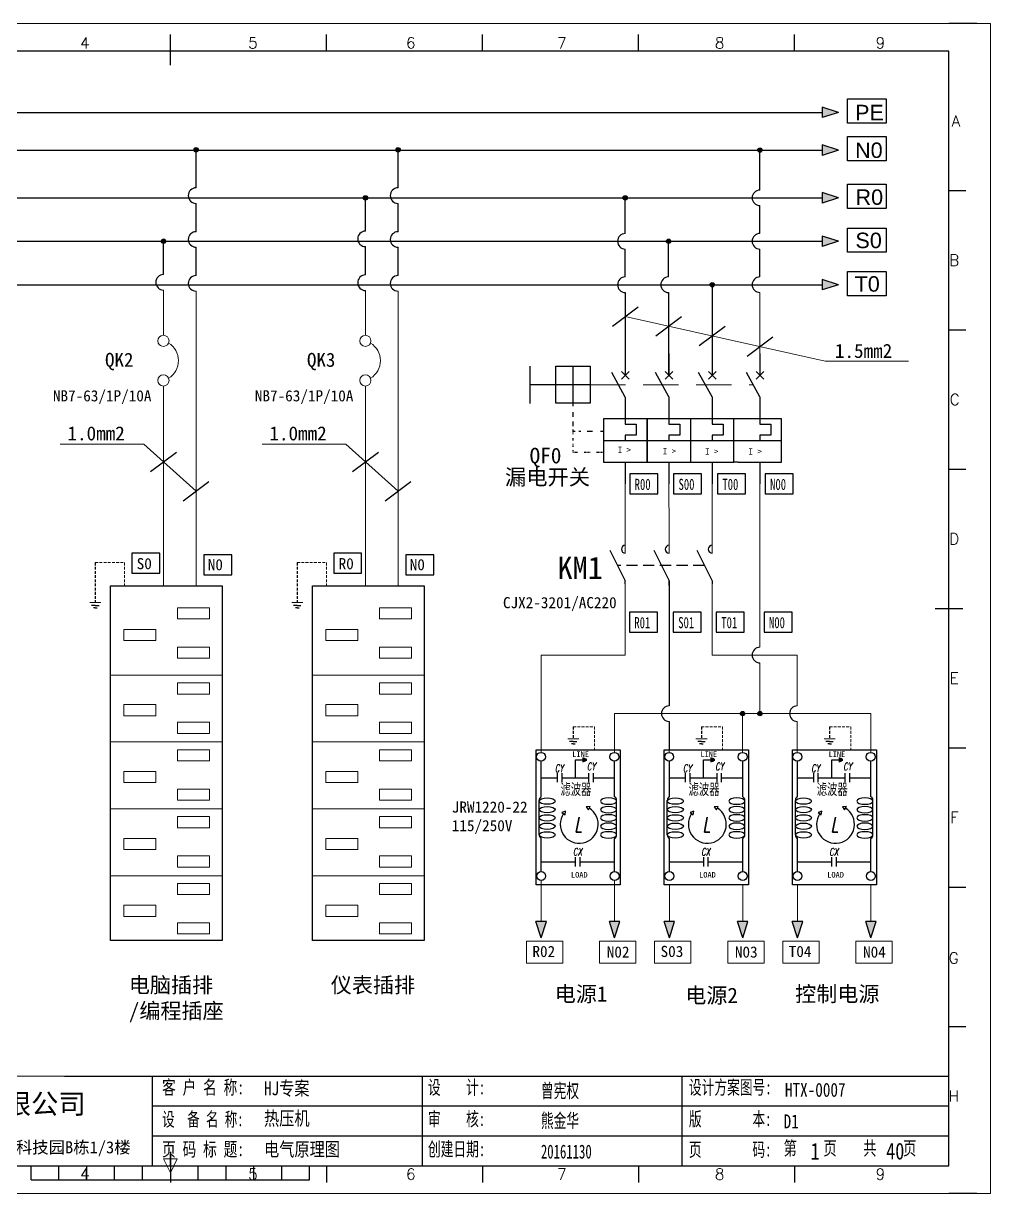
# Model space of a CAD drawing. Extents: x 35123 to 43919, y -4314 to -326.
# Drawn here: x 35720.6 to 35894.2, y -2913.9 to -2703.9 of the extents above; entities that cross this region are included whole.
import ezdxf
from ezdxf.enums import TextEntityAlignment as Align

# ---------------------------------------------------------------- set-up
doc = ezdxf.new("R2010")
doc.units = 0
doc.header["$MEASUREMENT"] = 0
for name, pattern in [('ACANSTGL', [0.11811, 0.07874, -0.03937]), ('ACISOWELD', [3, 2, -1]), ('DASHED', [0.75, 0.5, -0.25]), ('DASHED2', [9.525, 6.35, -3.175])]:
    doc.linetypes.add(name, pattern=pattern)
for name, color, linetype in [('0015LEVEL_0', 7, 'Continuous'), ('AE_BOR', 1, 'Continuous'), ('MISC', 2, 'Continuous'), ('SYMS', 7, 'Continuous'), ('细实线层', 7, 'Continuous')]:
    doc.layers.add(name, color=color, linetype=linetype)
doc.styles.add('Standard0.67', font='', dxfattribs={"width": 0.67})
doc.styles.add('Standard_0.8', font='SimSun.ttf', dxfattribs={"width": 0.8})
doc.styles.add('STYLE1', font='italic.shx', dxfattribs={"width": 0.68, "height": 3, "bigfont": 'xc00.shx'})
doc.styles.add('WD', font='romans.shx', dxfattribs={"bigfont": 'gbcbig.shx'})
doc.styles.add('WD_IEC', font='ISOCP2.shx', dxfattribs={"width": 0.9, "height": 4, "bigfont": 'gbcbig.shx'})
doc.styles.add('宋', font='SimSun.ttf', dxfattribs={"width": 0.7})
doc.styles.add('样式 0', font='')
doc.styles.add('样式 8', font='arial.ttf')
doc.styles.get('Standard0.67').set_extended_font_data('FangSong_GB2312')
doc.styles.get('样式 0').set_extended_font_data('KaiTi_GB2312')

# ---------------------------------------------------------------- blocks, each defined once
blk = doc.blocks.new('gb_a2_a')
for p, q in [((584, 410), (25, 410)), ((584, 10), (584, 410)), ((25, 10), (584, 10))]:
    blk.add_line(p, q)
at = {"layer": 'AE_BOR', "color": 1, "lineweight": 15}
for p, q in [((4.93, 420), (598.93, 420)), ((598.93, 420), (598.93, 0)), ((304.5, 7.5), (302, 12.5)), ((302, 12.5), (307, 12.5)), ((307, 12.5), (304.5, 7.5)), ((598.93, 0), (4.93, 0))]:
    blk.add_line(p, q, dxfattribs=at)
at = {"layer": 'AE_BOR', "lineweight": 30}
for p, q in [((594, 420), (584, 420)), ((594, 0), (584, 0))]:
    blk.add_line(p, q, dxfattribs=at)
at = {"layer": 'AE_BOR'}
for p, q in [((304.5, 410), (304.5, 416)), ((360.5, 410), (360.5, 416)), ((416.5, 410), (416.5, 416)), ((472.5, 410), (472.5, 416)), ((528.5, 410), (528.5, 416)), ((584, 360), (590, 360)), ((584, 310), (590, 310)), ((584, 260), (590, 260)), ((584, 160), (590, 160)), ((584, 110), (590, 110)), ((584, 60), (590, 60)), ((304.5, 10), (304.5, 4)), ((360.5, 10), (360.5, 4)), ((416.5, 10), (416.5, 4)), ((472.5, 10), (472.5, 4)), ((528.5, 10), (528.5, 4))]:
    blk.add_line(p, q, dxfattribs=at)
at = {"layer": 'AE_BOR', "color": 2, "lineweight": 30}
for p, q in [((304.5, 405), (304.5, 415)), ((579, 210), (589, 210)), ((304.5, 10), (304.5, 15)), ((304.5, 15), (304.5, 5)), ((254.5, 5), (254.5, 10)), ((264.5, 5), (264.5, 10)), ((274.5, 5), (274.5, 10)), ((284.5, 5), (284.5, 10)), ((294.5, 5), (294.5, 10)), ((304.5, 10), (304.5, 5)), ((314.5, 5), (314.5, 10)), ((324.5, 5), (324.5, 10)), ((334.5, 5), (334.5, 10)), ((344.5, 5), (344.5, 10)), ((354.5, 5), (354.5, 10)), ((254.5, 5), (354.5, 5))]:
    blk.add_line(p, q, dxfattribs=at)
at = {"layer": 'AE_BOR', "style": 'WD'}
for s, p in [('4', (273.82, 411)), ('5', (334.12, 411)), ('6', (390.81, 411)), ('7', (445.01, 411)), ('8', (501.67, 411)), ('9', (559.4, 411)), ('4', (273.82, 5)), ('5', (334.12, 5)), ('6', (390.81, 5)), ('7', (445.01, 5)), ('8', (501.67, 5)), ('9', (559.4, 5))]:
    blk.add_text(s, height=4, dxfattribs=at).set_placement(p, align=Align.CENTER)
for s, p in [('A', (588.05, 385)), ('B', (587.67, 335)), ('C', (587.86, 285)), ('D', (587.67, 235)), ('E', (587.48, 185)), ('F', (587.48, 135)), ('F', (587.48, 135)), ('G', (587.48, 84.56)), ('H', (587.67, 35))]:
    blk.add_text(s, height=4, dxfattribs=at).set_placement(p, align=Align.MIDDLE_RIGHT)
blk = doc.blocks.new('WDDOT')
blk.add_hatch(color=256).paths.add_polyline_path([(0.5, 0, 1), (-0.5, 0, 1)])
blk.add_circle((0, 0), 0.5)
blk = doc.blocks.new('VCB11THI')
for p, q in [((0, 7.5), (0, 2.5)), ((0, -2.5), (-3.12, 3.12)), ((-0.88, 3.38), (0.88, 1.62)), ((-0.88, 1.62), (0.88, 3.38)), ((0, -2.5), (0, -8.75)), ((0, -8.75), (2.5, -8.75)), ((2.5, -8.75), (2.5, -11.25)), ((-5, -12.5), (5, -12.5)), ((0, -11.25), (0, -12.5)), ((2.5, -11.25), (0, -11.25)), ((0, -17.5), (0, -22.5))]:
    blk.add_line(p, q)
blk.add_lwpolyline([(-5, -7.5), (-5, -17.5), (5, -17.5), (5, -7.5)], close=True)
at = {"style": 'WD_IEC'}
for tag, p in [('INST', (-8, 5.25)), ('LOC', (-8, 1.75)), ('TAG1', (-8, -1.75)), ('RATING1', (-8, -6.35)), ('DESC1', (-8, -14.35)), ('DESC2', (-8, -17.85)), ('DESC3', (-8, -21.35))]:
    blk.add_attdef(tag, text='', height=2.5, dxfattribs=at).set_placement(p, align=Align.RIGHT)
blk.add_attdef('TERM01', text='', height=2, rotation=90, dxfattribs=at).set_placement((-1, 7.5), align=Align.RIGHT)
at = {"style": 'WD_IEC', "flags": 1}
for tag, p, height in [('X2TERM01', (0, 7.5), 0.32), ('MFG', (2.75, 6.5), 1.5), ('CAT', (2.75, 4), 1.5), ('X4LINK', (-2, 0), 0.32), ('X1LINK', (-0.5, 0), 0.32), ('CONTACT', (-5, -7.5), 1), ('COMMON', (-3.75, -8.75), 1), ('ASSYCODE', (1, -19), 1), ('FAMILY', (1, -20.5), 1), ('CATDESC', (1, -22), 1), ('X8TERM02', (0, -22.5), 0.32)]:
    blk.add_attdef(tag, p, '', height=height, dxfattribs=at)
at = {"lineweight": 15, "style": 'WD_IEC'}
blk.add_attdef('XREF', text='', height=2.5, dxfattribs=at).set_placement((-8, -10.35), align=Align.RIGHT)
at = {"style": 'WD_IEC'}
blk.add_attdef('TERM02', (-1, -22.5), '', height=2, rotation=90, dxfattribs=at)
at = {"linetype": 'Continuous', "style": 'WD_IEC'}
blk.add_attdef('T', text='', height=2.5, dxfattribs=at).set_placement((0, -15), align=Align.MIDDLE_CENTER)
blk = doc.blocks.new('VCB21THI')
for p, q in [((0, 7.5), (0, 2.5)), ((0, -2.5), (-3.12, 3.12)), ((-0.88, 3.38), (0.88, 1.62)), ((-0.88, 1.62), (0.88, 3.38)), ((0, -2.5), (0, -8.75)), ((0, -8.75), (2.5, -8.75)), ((2.5, -8.75), (2.5, -11.25)), ((-5, -12.5), (5, -12.5)), ((0, -11.25), (0, -12.5)), ((2.5, -11.25), (0, -11.25)), ((0, -17.5), (0, -22.5))]:
    blk.add_line(p, q)
blk.add_lwpolyline([(-5, -7.5), (-5, -17.5), (5, -17.5), (5, -7.5)], close=True)
at = {"style": 'WD_IEC'}
for tag, p in [('INST', (-8, 5.25)), ('LOC', (-8, 1.75)), ('TAG2', (-8, -1.75)), ('RATING1', (-8, -6.35)), ('DESC1', (-8, -14.35)), ('DESC2', (-8, -17.85)), ('DESC3', (-8, -21.35))]:
    blk.add_attdef(tag, text='', height=2.5, dxfattribs=at).set_placement(p, align=Align.RIGHT)
blk.add_attdef('TERM01', text='', height=2, rotation=90, dxfattribs=at).set_placement((-1, 7.5), align=Align.RIGHT)
at = {"style": 'WD_IEC', "flags": 1}
for tag, p, height in [('X2TERM01', (0, 7.5), 0.32), ('X4LINK', (-2, 0), 0.32), ('X1LINK', (-0.5, 0), 0.32), ('CONTACT', (-5, -7.5), 1), ('COMMON', (-3.75, -8.75), 1), ('FAMILY', (1, -20.5), 1), ('X8TERM02', (0, -22.5), 0.32)]:
    blk.add_attdef(tag, p, '', height=height, dxfattribs=at)
at = {"lineweight": 15, "style": 'WD_IEC'}
blk.add_attdef('XREF', text='', height=2.5, dxfattribs=at).set_placement((-8, -10.35), align=Align.RIGHT)
at = {"style": 'WD_IEC'}
blk.add_attdef('TERM02', (-1, -22.5), '', height=2, rotation=90, dxfattribs=at)
at = {"linetype": 'Continuous', "style": 'WD_IEC'}
blk.add_attdef('T', text='', height=2.5, dxfattribs=at).set_placement((0, -15), align=Align.MIDDLE_CENTER)

msp = doc.modelspace()

# ---------------------------------------------------------------- hatches: boundary and pattern name
for points in [[(35866.879, -2726.613), (35863.96, -2725.677), (35863.96, -2727.548)], [(35866.879, -2735.178), (35863.96, -2734.243), (35863.96, -2736.114)], [(35866.879, -2742.975), (35863.96, -2742.039), (35863.96, -2743.91)], [(35866.879, -2750.771), (35863.96, -2749.836), (35863.96, -2751.706)], [(35813.542, -2867.975), (35814.477, -2865.057), (35812.607, -2865.057)], [(35826.714, -2867.975), (35827.649, -2865.057), (35825.779, -2865.057)], [(35836.542, -2867.975), (35837.477, -2865.057), (35835.607, -2865.057)], [(35849.714, -2867.975), (35850.649, -2865.057), (35848.779, -2865.057)], [(35859.542, -2867.975), (35860.477, -2865.057), (35858.607, -2865.057)], [(35872.714, -2867.975), (35873.649, -2865.057), (35871.779, -2865.057)]]:
    msp.add_hatch(color=256).paths.add_polyline_path(points)
h = msp.add_hatch(color=256)
edge = h.paths.add_edge_path()
edge.add_arc((35751.599, -2726.562), 0.393, 0, 360)
h = msp.add_hatch(color=256)
edge = h.paths.add_edge_path()
edge.add_arc((35787.843, -2726.562), 0.393, 0, 360)
h = msp.add_hatch(color=256)
edge = h.paths.add_edge_path()
edge.add_arc((35852.799, -2726.606), 0.389, 0, 360)
h = msp.add_hatch(color=256)
edge = h.paths.add_edge_path()
edge.add_arc((35782.003, -2735.178), 0.393, 0, 360)
h = msp.add_hatch(color=256)
edge = h.paths.add_edge_path()
edge.add_arc((35828.637, -2735.178), 0.389, 0, 360)
h = msp.add_hatch(color=256)
edge = h.paths.add_edge_path()
edge.add_arc((35745.758, -2742.975), 0.393, 0, 360)
h = msp.add_hatch(color=256)
edge = h.paths.add_edge_path()
edge.add_arc((35836.398, -2742.975), 0.389, 0, 360)
h = msp.add_hatch(color=256)
edge = h.paths.add_edge_path()
edge.add_arc((35844.233, -2750.771), 0.389, 0, 360)
h = msp.add_hatch(color=256)
edge = h.paths.add_edge_path()
edge.add_arc((35849.684, -2827.732), 0.389, 0, 360)
h = msp.add_hatch(color=256)
edge = h.paths.add_edge_path()
edge.add_arc((35852.799, -2827.732), 0.389, 0, 360)
at = {"layer": 'MISC'}
msp.add_hatch(color=0, dxfattribs=at).paths.add_polyline_path([(35866.879, -2719.848), (35863.96, -2718.913), (35863.96, -2720.783)])

# ---------------------------------------------------------------- linework, layer by layer
for p, q in [((35866.879, -2726.613), (35863.96, -2725.677)), ((35863.96, -2725.677), (35863.96, -2727.548)), ((35655.327, -2726.613), (35863.96, -2726.613)), ((35852.799, -2733.778), (35852.799, -2726.606)), ((35866.879, -2726.613), (35863.96, -2727.548)), ((35655.327, -2735.178), (35863.96, -2735.178)), ((35828.637, -2741.58), (35828.637, -2735.178)), ((35866.879, -2735.178), (35863.96, -2734.243)), ((35863.96, -2734.243), (35863.96, -2736.114)), ((35866.879, -2735.178), (35863.96, -2736.114)), ((35852.799, -2741.574), (35852.799, -2736.566)), ((35866.879, -2742.975), (35863.96, -2742.039)), ((35863.96, -2742.039), (35863.96, -2743.91)), ((35655.327, -2742.94), (35863.96, -2742.975)), ((35828.637, -2749.377), (35828.637, -2744.369)), ((35836.398, -2749.377), (35836.398, -2742.975)), ((35852.799, -2749.37), (35852.799, -2744.362)), ((35866.879, -2742.975), (35863.96, -2743.91)), ((35655.327, -2750.775), (35863.96, -2750.771)), ((35844.233, -2750.771), (35844.233, -2767.014)), ((35866.879, -2750.771), (35863.96, -2749.836)), ((35863.96, -2749.836), (35863.96, -2751.706)), ((35866.879, -2750.771), (35863.96, -2751.706)), ((35828.637, -2752.165), (35828.637, -2767.014)), ((35836.398, -2752.165), (35836.399, -2767.014)), ((35852.799, -2763.116), (35852.799, -2767.014)), ((35811.515, -2765.352), (35811.515, -2772.075)), ((35819.24, -2765.391), (35819.24, -2772.036)), ((35852.799, -2770.912), (35850.363, -2766.527)), ((35852.11, -2766.325), (35853.488, -2767.703)), ((35852.11, -2767.703), (35853.488, -2766.325)), ((35822.309, -2768.714), (35811.515, -2768.714)), ((35852.799, -2770.912), (35852.799, -2775.785)), ((35819.24, -2772.036), (35819.24, -2772.562)), ((35819.24, -2773.653), (35819.24, -2774.472)), ((35819.24, -2775.291), (35819.24, -2776.155)), ((35848.901, -2774.81), (35848.131, -2774.81)), ((35856.697, -2774.81), (35848.901, -2774.81)), ((35852.799, -2775.785), (35854.748, -2775.785)), ((35854.748, -2775.785), (35854.748, -2777.734)), ((35856.697, -2782.606), (35856.697, -2774.81)), ((35819.24, -2776.746), (35819.24, -2777.066)), ((35819.24, -2777.066), (35819.635, -2777.066)), ((35820.272, -2777.066), (35820.682, -2777.066)), ((35821.82, -2777.066), (35822.731, -2777.066)), ((35824.188, -2777.066), (35824.743, -2777.066)), ((35852.799, -2777.734), (35852.799, -2778.708)), ((35854.748, -2777.734), (35852.799, -2777.734)), ((35848.131, -2778.708), (35856.697, -2778.708)), ((35848.901, -2782.606), (35848.131, -2782.606)), ((35848.901, -2782.606), (35856.697, -2782.606)), ((35852.799, -2782.606), (35852.799, -2786.505)), ((35825.858, -2798.401), (35828.636, -2803.909)), ((35833.733, -2798.401), (35836.511, -2803.909)), ((35841.456, -2798.401), (35844.234, -2803.909)), ((35836.508, -2803.903), (35836.511, -2826.344)), ((35733.516, -2808.311), (35732.85, -2808.311)), ((35733.516, -2808.722), (35733.177, -2808.722)), ((35733.516, -2808.311), (35734.182, -2808.311)), ((35733.516, -2808.722), (35733.856, -2808.722)), ((35769.761, -2808.311), (35769.095, -2808.311)), ((35769.761, -2808.722), (35769.421, -2808.722)), ((35769.761, -2808.311), (35770.427, -2808.311)), ((35769.761, -2808.722), (35770.1, -2808.722)), ((35836.511, -2829.132), (35836.512, -2834.216)), ((35819.298, -2832.753), (35818.632, -2832.753)), ((35819.298, -2832.753), (35819.964, -2832.753)), ((35842.298, -2832.753), (35841.632, -2832.753)), ((35842.298, -2832.753), (35842.964, -2832.753)), ((35865.298, -2832.753), (35864.632, -2832.753)), ((35865.298, -2832.753), (35865.964, -2832.753)), ((35819.298, -2833.163), (35818.958, -2833.163)), ((35819.298, -2833.163), (35819.638, -2833.163)), ((35842.298, -2833.163), (35841.958, -2833.163)), ((35842.298, -2833.163), (35842.638, -2833.163)), ((35865.298, -2833.163), (35864.958, -2833.163)), ((35865.298, -2833.163), (35865.638, -2833.163)), ((35813.542, -2867.975), (35812.607, -2865.057)), ((35814.477, -2865.057), (35812.607, -2865.057)), ((35813.542, -2867.975), (35814.477, -2865.057)), ((35826.714, -2867.975), (35825.779, -2865.057)), ((35827.649, -2865.057), (35825.779, -2865.057)), ((35826.714, -2867.975), (35827.649, -2865.057)), ((35836.542, -2867.975), (35835.607, -2865.057)), ((35837.477, -2865.057), (35835.607, -2865.057)), ((35836.542, -2867.975), (35837.477, -2865.057)), ((35849.714, -2867.975), (35848.779, -2865.057)), ((35850.649, -2865.057), (35848.779, -2865.057)), ((35849.714, -2867.975), (35850.649, -2865.057)), ((35859.542, -2867.975), (35858.607, -2865.057)), ((35860.477, -2865.057), (35858.607, -2865.057)), ((35859.542, -2867.975), (35860.477, -2865.057)), ((35872.714, -2867.975), (35871.779, -2865.057)), ((35873.649, -2865.057), (35871.779, -2865.057)), ((35872.714, -2867.975), (35873.649, -2865.057)), ((35743.697, -2898.146), (35787.949, -2898.146)), ((35787.949, -2898.146), (35856.734, -2898.146)), ((35856.734, -2898.146), (35886.732, -2898.146)), ((35743.697, -2903.508), (35787.949, -2903.508)), ((35787.949, -2903.508), (35856.734, -2903.508)), ((35856.734, -2903.508), (35886.732, -2903.508)), ((35727.999, -2908.87), (35787.949, -2908.87)), ((35787.949, -2908.87), (35856.734, -2908.87))]:
    msp.add_line(p, q)
at = {"ltscale": 2}
for p, q in [((35751.599, -2733.377), (35751.599, -2726.363)), ((35787.843, -2733.377), (35787.843, -2726.363)), ((35751.599, -2741.252), (35751.599, -2736.165)), ((35782.045, -2735.035), (35781.652, -2735.035)), ((35782.003, -2741.141), (35782.003, -2735.178)), ((35787.843, -2741.252), (35787.843, -2736.165)), ((35745.801, -2742.831), (35745.407, -2742.831)), ((35745.758, -2748.937), (35745.758, -2742.975)), ((35751.599, -2749.127), (35751.599, -2744.04)), ((35782.003, -2749.016), (35782.003, -2743.929)), ((35787.843, -2749.127), (35787.843, -2744.04)), ((35828.636, -2804.419), (35828.636, -2803.909)), ((35836.511, -2804.419), (35836.511, -2803.909)), ((35836.511, -2804.738), (35836.511, -2804.419)), ((35844.233, -2803.907), (35844.233, -2804.419)), ((35886.732, -2908.87), (35886.732, -2887.423)), ((35727.999, -2892.785), (35886.732, -2892.785)), ((35743.697, -2892.785), (35743.697, -2908.87)), ((35792.263, -2908.87), (35792.263, -2892.785)), ((35838.843, -2908.87), (35838.843, -2892.785)), ((35856.734, -2908.87), (35886.732, -2908.87))]:
    msp.add_line(p, q, dxfattribs=at)
at = {"linetype": 'Continuous', "lineweight": 0}
for p, q in [((35745.758, -2759.836), (35745.758, -2751.725)), ((35751.599, -2804.796), (35751.599, -2751.915)), ((35782.003, -2759.836), (35782.003, -2751.804)), ((35787.843, -2804.796), (35787.843, -2751.915)), ((35745.758, -2804.796), (35745.758, -2768.945)), ((35782.003, -2804.796), (35782.003, -2768.945))]:
    msp.add_line(p, q, dxfattribs=at)
at = {"lineweight": 0}
for p, q in [((35852.799, -2752.159), (35852.799, -2767.014)), ((35828.637, -2782.613), (35828.637, -2798.939)), ((35836.471, -2782.606), (35836.512, -2798.939)), ((35844.233, -2782.606), (35844.233, -2798.939)), ((35852.799, -2782.606), (35852.799, -2790.98)), ((35852.799, -2790.98), (35852.799, -2815.838)), ((35828.636, -2804.419), (35828.638, -2817.231)), ((35844.233, -2804.419), (35844.233, -2817.233)), ((35733.516, -2807.795), (35732.516, -2807.795)), ((35733.531, -2807.804), (35734.531, -2807.804)), ((35769.761, -2807.795), (35768.761, -2807.795)), ((35769.776, -2807.804), (35770.776, -2807.804)), ((35813.511, -2817.233), (35828.638, -2817.231)), ((35813.511, -2834.684), (35813.511, -2817.233)), ((35844.233, -2817.233), (35859.511, -2817.233)), ((35859.511, -2826.344), (35859.511, -2817.233)), ((35852.799, -2818.627), (35852.799, -2827.739)), ((35736.287, -2820.824), (35756.161, -2820.824)), ((35772.532, -2820.824), (35792.405, -2820.824)), ((35826.684, -2834.684), (35826.684, -2827.739)), ((35872.684, -2827.739), (35826.684, -2827.739)), ((35849.684, -2834.684), (35849.684, -2827.739)), ((35872.684, -2834.684), (35872.684, -2827.739)), ((35859.511, -2834.684), (35859.511, -2829.132)), ((35736.287, -2832.824), (35756.161, -2832.824)), ((35772.532, -2832.824), (35792.405, -2832.824)), ((35819.298, -2832.236), (35818.298, -2832.236)), ((35819.313, -2832.246), (35820.313, -2832.246)), ((35842.298, -2832.236), (35841.298, -2832.236)), ((35842.313, -2832.246), (35843.313, -2832.246)), ((35865.298, -2832.236), (35864.298, -2832.236)), ((35865.313, -2832.246), (35866.313, -2832.246)), ((35836.511, -2834.684), (35836.512, -2834.216)), ((35736.287, -2844.824), (35756.161, -2844.824)), ((35772.532, -2844.824), (35792.405, -2844.824)), ((35736.287, -2856.824), (35756.161, -2856.824)), ((35772.532, -2856.824), (35792.405, -2856.824)), ((35813.542, -2857.69), (35813.542, -2858.446)), ((35826.714, -2857.69), (35826.714, -2858.446)), ((35813.542, -2865.057), (35813.542, -2858.446)), ((35826.714, -2865.057), (35826.714, -2858.446)), ((35836.542, -2865.057), (35836.542, -2858.446)), ((35849.714, -2865.057), (35849.714, -2858.446)), ((35859.542, -2865.057), (35859.542, -2858.446)), ((35872.714, -2865.057), (35872.714, -2858.446))]:
    msp.add_line(p, q, dxfattribs=at)
at = {"linetype": 'DASHED2', "lineweight": 0}
msp.add_line((35822.309, -2768.714), (35851.578, -2768.714), dxfattribs=at)
at = {"linetype": 'ACANSTGL'}
for p, q in [((35819.24, -2777.066), (35819.24, -2777.611)), ((35819.24, -2778.293), (35819.24, -2778.884)), ((35819.24, -2779.339), (35819.24, -2779.885)), ((35819.24, -2780.476), (35819.24, -2780.812)), ((35819.24, -2780.812), (35820.232, -2780.812)), ((35821.25, -2780.812), (35822.359, -2780.812)), ((35823.377, -2780.812), (35824.721, -2780.812))]:
    msp.add_line(p, q, dxfattribs=at)
at = {"linetype": 'DASHED'}
for p, q in [((35733.516, -2800.64), (35733.516, -2807.795)), ((35769.761, -2800.64), (35769.761, -2807.795)), ((35819.298, -2830.097), (35819.298, -2832.236)), ((35842.298, -2830.097), (35842.298, -2832.236)), ((35865.298, -2830.097), (35865.298, -2832.236))]:
    msp.add_line(p, q, dxfattribs=at)
at = {"linetype": 'DASHED', "lineweight": 0}
for p, q in [((35733.516, -2800.64), (35738.772, -2800.64)), ((35738.772, -2800.64), (35738.772, -2804.76)), ((35769.761, -2800.64), (35775.017, -2800.64)), ((35775.017, -2800.64), (35775.017, -2804.76)), ((35819.298, -2830.097), (35823.097, -2830.097)), ((35823.097, -2830.097), (35823.097, -2834.216)), ((35842.298, -2830.097), (35846.097, -2830.097)), ((35846.097, -2830.097), (35846.097, -2834.216)), ((35865.298, -2830.097), (35869.097, -2830.097)), ((35869.097, -2830.097), (35869.097, -2834.216))]:
    msp.add_line(p, q, dxfattribs=at)
at = {"linetype": 'ACISOWELD'}
msp.add_line((35842.845, -2801.155), (35827.247, -2801.155), dxfattribs=at)
at = {"lineweight": 9, "ltscale": 0.1}
for p, q in [((35698.537, -2892.785), (35727.999, -2892.785)), ((35698.537, -2908.87), (35727.999, -2908.87)), ((35726.641, -2908.87), (35726.641, -2908.87)), ((35726.641, -2908.87), (35726.641, -2908.87))]:
    msp.add_line(p, q, dxfattribs=at)
at = {"color": 0, "lineweight": -3}
msp.add_lwpolyline([(35868.529, -2717.41), (35875.47, -2717.41), (35875.47, -2721.762), (35868.529, -2721.762)], close=True, dxfattribs=at)
at = {"lineweight": -3}
for points in [[(35868.529, -2724.174), (35875.47, -2724.174), (35875.47, -2728.527), (35868.529, -2728.527)], [(35868.529, -2732.74), (35875.47, -2732.74), (35875.47, -2737.093), (35868.529, -2737.093)], [(35868.529, -2740.599), (35875.47, -2740.599), (35875.47, -2744.952), (35868.529, -2744.952)], [(35868.529, -2748.404), (35875.47, -2748.404), (35875.47, -2752.756), (35868.529, -2752.756)]]:
    msp.add_lwpolyline(points, close=True, dxfattribs=at)
for points in [[(35816.17, -2765.391), (35822.309, -2765.391), (35822.309, -2772.036), (35816.17, -2772.036)], [(35756.266, -2868.464), (35736.235, -2868.464), (35736.235, -2804.796), (35756.266, -2804.796)], [(35792.51, -2868.464), (35772.479, -2868.464), (35772.479, -2804.796), (35792.51, -2804.796)], [(35812.617, -2834.216), (35827.722, -2834.216), (35827.722, -2858.446), (35812.617, -2858.446)], [(35835.617, -2834.216), (35850.722, -2834.216), (35850.722, -2858.446), (35835.617, -2858.446)], [(35858.617, -2834.216), (35873.722, -2834.216), (35873.722, -2858.446), (35858.617, -2858.446)]]:
    msp.add_lwpolyline(points, close=True)
at = {"ltscale": 2}
for points in [[(35834.452, -2784.711), (35829.43, -2784.711), (35829.43, -2788.316), (35834.452, -2788.316)], [(35842.327, -2784.71), (35837.305, -2784.71), (35837.305, -2788.315), (35842.327, -2788.315)], [(35850.201, -2784.709), (35845.179, -2784.709), (35845.179, -2788.313), (35850.201, -2788.313)], [(35858.767, -2784.709), (35853.744, -2784.709), (35853.744, -2788.313), (35858.767, -2788.313)], [(35745.073, -2798.944), (35740.051, -2798.944), (35740.051, -2802.548), (35745.073, -2802.548)], [(35758.016, -2799.21), (35752.994, -2799.21), (35752.994, -2802.814), (35758.016, -2802.814)], [(35781.318, -2798.944), (35776.295, -2798.944), (35776.295, -2802.548), (35781.318, -2802.548)], [(35794.261, -2799.21), (35789.238, -2799.21), (35789.238, -2802.814), (35794.261, -2802.814)], [(35834.398, -2809.524), (35829.376, -2809.524), (35829.376, -2813.129), (35834.398, -2813.129)], [(35842.273, -2809.523), (35837.251, -2809.523), (35837.251, -2813.128), (35842.273, -2813.128)], [(35849.995, -2809.522), (35844.973, -2809.522), (35844.973, -2813.127), (35849.995, -2813.127)], [(35858.559, -2809.522), (35853.537, -2809.522), (35853.537, -2813.127), (35858.559, -2813.127)]]:
    msp.add_lwpolyline(points, close=True, dxfattribs=at)
at = {"lineweight": 0}
for points in [[(35748.253, -2810.73), (35748.253, -2808.729), (35753.997, -2808.729), (35753.997, -2810.73)], [(35784.498, -2810.73), (35784.498, -2808.729), (35790.242, -2808.729), (35790.242, -2810.73)], [(35738.62, -2814.632), (35738.62, -2812.632), (35744.364, -2812.632), (35744.364, -2814.632)], [(35774.865, -2814.632), (35774.865, -2812.632), (35780.609, -2812.632), (35780.609, -2814.632)], [(35748.253, -2817.789), (35748.253, -2815.789), (35753.997, -2815.789), (35753.997, -2817.789)], [(35784.498, -2817.789), (35784.498, -2815.789), (35790.242, -2815.789), (35790.242, -2817.789)], [(35748.253, -2824.214), (35748.253, -2822.213), (35753.997, -2822.213), (35753.997, -2824.214)], [(35784.498, -2824.214), (35784.498, -2822.213), (35790.242, -2822.213), (35790.242, -2824.214)], [(35738.62, -2828.116), (35738.62, -2826.115), (35744.364, -2826.115), (35744.364, -2828.116)], [(35774.865, -2828.116), (35774.865, -2826.115), (35780.609, -2826.115), (35780.609, -2828.116)], [(35748.253, -2831.273), (35748.253, -2829.272), (35753.997, -2829.272), (35753.997, -2831.273)], [(35784.498, -2831.273), (35784.498, -2829.272), (35790.242, -2829.272), (35790.242, -2831.273)], [(35748.253, -2836.214), (35748.253, -2834.213), (35753.997, -2834.213), (35753.997, -2836.214)], [(35784.498, -2836.214), (35784.498, -2834.213), (35790.242, -2834.213), (35790.242, -2836.214)], [(35738.62, -2840.116), (35738.62, -2838.115), (35744.364, -2838.115), (35744.364, -2840.116)], [(35774.865, -2840.116), (35774.865, -2838.115), (35780.609, -2838.115), (35780.609, -2840.116)], [(35748.253, -2843.273), (35748.253, -2841.272), (35753.997, -2841.272), (35753.997, -2843.273)], [(35784.498, -2843.273), (35784.498, -2841.272), (35790.242, -2841.272), (35790.242, -2843.273)], [(35748.253, -2848.214), (35748.253, -2846.213), (35753.997, -2846.213), (35753.997, -2848.214)], [(35784.498, -2848.214), (35784.498, -2846.213), (35790.242, -2846.213), (35790.242, -2848.214)], [(35738.62, -2852.116), (35738.62, -2850.115), (35744.364, -2850.115), (35744.364, -2852.116)], [(35774.865, -2852.116), (35774.865, -2850.115), (35780.609, -2850.115), (35780.609, -2852.116)], [(35748.253, -2855.273), (35748.253, -2853.272), (35753.997, -2853.272), (35753.997, -2855.273)], [(35784.498, -2855.273), (35784.498, -2853.272), (35790.242, -2853.272), (35790.242, -2855.273)], [(35748.253, -2860.214), (35748.253, -2858.213), (35753.997, -2858.213), (35753.997, -2860.214)], [(35784.498, -2860.214), (35784.498, -2858.213), (35790.242, -2858.213), (35790.242, -2860.214)], [(35738.62, -2864.116), (35738.62, -2862.115), (35744.364, -2862.115), (35744.364, -2864.116)], [(35774.865, -2864.116), (35774.865, -2862.115), (35780.609, -2862.115), (35780.609, -2864.116)], [(35748.253, -2867.273), (35748.253, -2865.272), (35753.997, -2865.272), (35753.997, -2867.273)], [(35784.498, -2867.273), (35784.498, -2865.272), (35790.242, -2865.272), (35790.242, -2867.273)], [(35810.906, -2868.54), (35817.406, -2868.54), (35817.406, -2872.54), (35810.906, -2872.54)], [(35824.031, -2868.54), (35830.531, -2868.54), (35830.531, -2872.54), (35824.031, -2872.54)], [(35833.906, -2868.54), (35840.406, -2868.54), (35840.406, -2872.54), (35833.906, -2872.54)], [(35847.031, -2868.54), (35853.531, -2868.54), (35853.531, -2872.54), (35847.031, -2872.54)], [(35856.906, -2868.54), (35863.406, -2868.54), (35863.406, -2872.54), (35856.906, -2872.54)], [(35870.031, -2868.54), (35876.531, -2868.54), (35876.531, -2872.54), (35870.031, -2872.54)]]:
    msp.add_lwpolyline(points, close=True, dxfattribs=at)
for centre, radius in [((35751.599, -2726.562), 0.393), ((35787.843, -2726.562), 0.393), ((35852.799, -2726.606), 0.389), ((35782.003, -2735.178), 0.393), ((35828.637, -2735.178), 0.389), ((35745.758, -2742.975), 0.393), ((35836.398, -2742.975), 0.389), ((35844.233, -2750.771), 0.389), ((35849.684, -2827.732), 0.389), ((35852.799, -2827.732), 0.389)]:
    msp.add_circle(centre, radius)
for centre in [(35745.745, -2760.836), (35781.99, -2760.836), (35745.745, -2767.945), (35781.99, -2767.945)]:
    msp.add_circle(centre, 1, dxfattribs=at)
at = {"ltscale": 2}
for centre in [(35751.599, -2734.771), (35787.843, -2734.771), (35852.799, -2735.172), (35751.599, -2742.646), (35782.003, -2742.535), (35787.843, -2742.646), (35828.637, -2742.975), (35852.799, -2742.968), (35745.758, -2750.331), (35751.599, -2750.521), (35782.003, -2750.41), (35787.843, -2750.521), (35828.637, -2750.771), (35836.398, -2750.771), (35852.799, -2750.764), (35852.799, -2817.232), (35836.511, -2827.738), (35859.511, -2827.738)]:
    msp.add_arc(centre, 1.394, 90, 270, dxfattribs=at)
at = {"lineweight": 0}
for centre in [(35744.752, -2764.391), (35780.996, -2764.391)]:
    msp.add_arc(centre, 3.691, 301.18201, 58.81799, dxfattribs=at)
for centre in [(35828.637, -2798.236), (35836.512, -2798.236), (35844.233, -2798.236)]:
    msp.add_arc(centre, 0.703, 90, 270)
at = {"layer": '0015LEVEL_0'}
for p, q in [((35813.542, -2842.644), (35813.542, -2836.283)), ((35819.692, -2839.241), (35819.692, -2836.03)), ((35819.692, -2836.03), (35821.074, -2836.03)), ((35821.074, -2836.462), (35821.074, -2835.598)), ((35821.277, -2836.38), (35821.277, -2835.68)), ((35821.46, -2836.306), (35821.46, -2835.753)), ((35821.643, -2836.233), (35821.643, -2835.827)), ((35826.714, -2842.644), (35826.714, -2836.283)), ((35836.542, -2842.644), (35836.542, -2836.283)), ((35842.692, -2839.241), (35842.692, -2836.03)), ((35842.692, -2836.03), (35844.074, -2836.03)), ((35844.074, -2836.462), (35844.074, -2835.598)), ((35844.277, -2836.38), (35844.277, -2835.68)), ((35844.46, -2836.306), (35844.46, -2835.753)), ((35844.643, -2836.233), (35844.643, -2835.827)), ((35849.714, -2842.644), (35849.714, -2836.283)), ((35859.542, -2842.644), (35859.542, -2836.283)), ((35865.692, -2839.241), (35865.692, -2836.03)), ((35865.692, -2836.03), (35867.074, -2836.03)), ((35867.074, -2836.462), (35867.074, -2835.598)), ((35867.277, -2836.38), (35867.277, -2835.68)), ((35867.46, -2836.306), (35867.46, -2835.753)), ((35867.643, -2836.233), (35867.643, -2835.827)), ((35872.714, -2842.644), (35872.714, -2836.283)), ((35816.468, -2840.053), (35816.468, -2838.429)), ((35817.278, -2840.053), (35817.278, -2838.429)), ((35822.106, -2840.053), (35822.106, -2838.429)), ((35822.916, -2840.053), (35822.916, -2838.429)), ((35839.468, -2840.053), (35839.468, -2838.429)), ((35840.278, -2840.053), (35840.278, -2838.429)), ((35845.106, -2840.053), (35845.106, -2838.429)), ((35845.916, -2840.053), (35845.916, -2838.429)), ((35862.468, -2840.053), (35862.468, -2838.429)), ((35863.278, -2840.053), (35863.278, -2838.429)), ((35868.106, -2840.053), (35868.106, -2838.429)), ((35868.916, -2840.053), (35868.916, -2838.429)), ((35813.542, -2839.241), (35816.468, -2839.241)), ((35817.278, -2839.241), (35822.106, -2839.241)), ((35822.916, -2839.241), (35826.714, -2839.241)), ((35836.542, -2839.241), (35839.468, -2839.241)), ((35840.278, -2839.241), (35845.106, -2839.241)), ((35845.916, -2839.241), (35849.714, -2839.241)), ((35859.542, -2839.241), (35862.468, -2839.241)), ((35863.278, -2839.241), (35868.106, -2839.241)), ((35868.916, -2839.241), (35872.714, -2839.241)), ((35813.171, -2849.489), (35813.171, -2843.31)), ((35827.085, -2849.489), (35827.085, -2843.31)), ((35836.171, -2849.489), (35836.171, -2843.31)), ((35850.085, -2849.489), (35850.085, -2843.31)), ((35859.171, -2849.489), (35859.171, -2843.31)), ((35873.085, -2849.489), (35873.085, -2843.31)), ((35813.542, -2856.091), (35813.542, -2850.156)), ((35826.714, -2856.091), (35826.714, -2850.156)), ((35836.542, -2856.091), (35836.542, -2850.156)), ((35849.714, -2856.091), (35849.714, -2850.156)), ((35859.542, -2856.091), (35859.542, -2850.156)), ((35872.714, -2856.091), (35872.714, -2850.156)), ((35819.723, -2855.144), (35819.723, -2853.52)), ((35820.533, -2855.144), (35820.533, -2853.52)), ((35842.723, -2855.144), (35842.723, -2853.52)), ((35843.533, -2855.144), (35843.533, -2853.52)), ((35865.723, -2855.144), (35865.723, -2853.52)), ((35866.533, -2855.144), (35866.533, -2853.52)), ((35813.542, -2854.332), (35819.723, -2854.332)), ((35820.533, -2854.332), (35826.714, -2854.332)), ((35836.542, -2854.332), (35842.723, -2854.332)), ((35843.533, -2854.332), (35849.714, -2854.332)), ((35859.542, -2854.332), (35865.723, -2854.332)), ((35866.533, -2854.332), (35872.714, -2854.332))]:
    msp.add_line(p, q, dxfattribs=at)
for points in [[(35817.929, -2845.21), (35817.273, -2845.459), (35817.817, -2845.903)], [(35821.612, -2844.444), (35822.007, -2845.025), (35822.313, -2844.392)], [(35840.929, -2845.21), (35840.273, -2845.459), (35840.817, -2845.903)], [(35844.612, -2844.444), (35845.007, -2845.025), (35845.313, -2844.392)], [(35863.929, -2845.21), (35863.273, -2845.459), (35863.817, -2845.903)], [(35867.612, -2844.444), (35868.007, -2845.025), (35868.313, -2844.392)]]:
    msp.add_lwpolyline(points, close=True, dxfattribs=at)
for centre in [(35813.511, -2835.484), (35826.684, -2835.484), (35836.511, -2835.484), (35849.684, -2835.484), (35859.511, -2835.484), (35872.684, -2835.484), (35813.542, -2856.89), (35826.714, -2856.89), (35836.542, -2856.89), (35849.714, -2856.89), (35859.542, -2856.89), (35872.714, -2856.89)]:
    msp.add_circle(centre, 0.8, dxfattribs=at)
for centre, radius, start, end in [((35813.954, -2843.31), 0.783, 121.74768, 180), ((35826.302, -2843.31), 0.783, 0, 58.25232), ((35836.954, -2843.31), 0.783, 121.74768, 180), ((35849.302, -2843.31), 0.783, 0, 58.25232), ((35859.954, -2843.31), 0.783, 121.74768, 180), ((35872.302, -2843.31), 0.783, 0, 58.25232), ((35820.359, -2847.598), 3.405, 145.73827, 58.06616), ((35843.359, -2847.598), 3.405, 145.73827, 58.06616), ((35866.359, -2847.598), 3.405, 145.73827, 58.06616), ((35813.954, -2849.489), 0.783, 180, 238.25232), ((35826.302, -2849.489), 0.783, 301.74768, 0), ((35836.954, -2849.489), 0.783, 180, 238.25232), ((35849.302, -2849.489), 0.783, 301.74768, 0), ((35859.954, -2849.489), 0.783, 180, 238.25232), ((35872.302, -2849.489), 0.783, 301.74768, 0)]:
    msp.add_arc(centre, radius, start, end, dxfattribs=at)
for centre in [(35814.614, -2843.44), (35837.614, -2843.44), (35860.614, -2843.44), (35814.614, -2844.965), (35837.614, -2844.965), (35860.614, -2844.965), (35814.614, -2846.444), (35814.614, -2847.945), (35837.614, -2846.444), (35837.614, -2847.945), (35860.614, -2846.444), (35860.614, -2847.945), (35814.614, -2849.489), (35837.614, -2849.489), (35860.614, -2849.489)]:
    msp.add_ellipse(centre, major_axis=(1.443, 0), ratio=0.3930796, dxfattribs=at)
at = {"layer": '0015LEVEL_0', "extrusion": (0, 0, -1)}
for centre in [(35825.642, -2843.44), (35848.642, -2843.44), (35871.642, -2843.44), (35825.642, -2844.965), (35848.642, -2844.965), (35871.642, -2844.965), (35825.642, -2846.444), (35825.642, -2847.945), (35848.642, -2846.444), (35848.642, -2847.945), (35871.642, -2846.444), (35871.642, -2847.945), (35825.642, -2849.489), (35848.642, -2849.489), (35871.642, -2849.489)]:
    msp.add_ellipse(centre, major_axis=(-1.443, 0), ratio=0.3930796, dxfattribs=at)
at = {"layer": 'MISC', "color": 0}
for p, q in [((35866.879, -2719.848), (35863.96, -2718.913)), ((35863.96, -2718.913), (35863.96, -2720.783)), ((35625.643, -2719.848), (35863.96, -2719.848)), ((35866.879, -2719.848), (35863.96, -2720.783))]:
    msp.add_line(p, q, dxfattribs=at)
at = {"layer": '细实线层', "linetype": 'ByBlock'}
for p, q in [((35826.326, -2758.223), (35830.948, -2754.757)), ((35834.088, -2759.952), (35838.709, -2756.486)), ((35841.922, -2761.697), (35846.544, -2758.231)), ((35850.488, -2763.605), (35855.11, -2760.139)), ((35743.448, -2784.279), (35748.069, -2780.813)), ((35779.692, -2784.279), (35784.314, -2780.813)), ((35749.288, -2789.521), (35753.91, -2786.055)), ((35785.533, -2789.521), (35790.154, -2786.055))]:
    msp.add_line(p, q, dxfattribs=at)
at = {"layer": '细实线层', "lineweight": 0}
for p, q in [((35828.637, -2756.49), (35864.506, -2764.479)), ((35864.506, -2764.479), (35879.48, -2764.479)), ((35742.251, -2779.398), (35727.203, -2779.398)), ((35751.599, -2787.788), (35742.251, -2779.398)), ((35778.496, -2779.398), (35763.448, -2779.398)), ((35787.843, -2787.788), (35778.496, -2779.398))]:
    msp.add_line(p, q, dxfattribs=at)

# ---------------------------------------------------------------- block references
at = {"xscale": 0.5, "yscale": 0.5, "zscale": 0.5}
msp.add_blockref('gb_a2_a', (35594.732, -2913.87), dxfattribs=at)
at = {"layer": 'SYMS', "lineweight": -3}
for p, xscale, yscale, zscale in [((35852.799, -2726.606), 0.4949999999989814, 0.4949999999998909, 0.495), ((35782.045, -2735.035), 0.5, 0.5, 0.5), ((35828.637, -2735.178), 0.4949999999989814, 0.4949999999998909, 0.495), ((35745.801, -2742.831), 0.5, 0.5, 0.5), ((35836.398, -2742.975), 0.4949999999989814, 0.4949999999998909, 0.495), ((35844.233, -2750.771), 0.4949999999989814, 0.4949999999998909, 0.495), ((35849.684, -2827.732), 0.4949999999989814, 0.4949999999998909, 0.495), ((35852.799, -2827.732), 0.4949999999989814, 0.4949999999998909, 0.495)]:
    msp.add_blockref('WDDOT', p, dxfattribs=dict(at, xscale=xscale, yscale=yscale, zscale=zscale))
at = {"layer": 'SYMS', "linetype": 'ACISOWELD', "xscale": 0.7796249999992142, "yscale": 0.7796249999992142, "zscale": 0.779624999999994}
for name, p in [('VCB11THI', (35828.637, -2768.969)), ('VCB21THI', (35836.471, -2768.963)), ('VCB21THI', (35844.233, -2768.963))]:
    msp.add_blockref(name, p, dxfattribs=at)

# ---------------------------------------------------------------- texts
for s, p in [('1.5mm2', (35866.256, -2763.897)), ('1.0mm2', (35728.52, -2778.699)), ('1.0mm2', (35764.764, -2778.699))]:
    msp.add_text(s, height=2.52).set_placement(p)
at = {"char_height": 2.772, "width": 4.96666, "attachment_point": 1, "style": '样式 8'}
for s, insert in [('N0', (35869.874, -2725.244)), ('R0', (35869.956, -2733.659)), ('S0', (35869.939, -2741.423)), ('T0', (35869.789, -2749.237))]:
    msp.add_mtext(s, dxfattribs=dict(at, insert=insert))
for s, insert, char_height, width, attachment_point in [('I >', (35827.277, -2779.818), 1.1694, 4.51104, 1), ('I >', (35835.372, -2780.046), 1.1694, 4.51104, 1), ('I >', (35842.957, -2780.098), 1.1694, 4.51104, 1), ('I >', (35850.753, -2780.098), 1.1694, 4.51104, 1), ('{\\fSimSun|b0|i0|c134|p2;电脑插排\\P/编程插座}', (35739.533, -2875.059), 2.772, 24.98977, 1), ('{\\fSimSun|b0|i0|c134|p2;仪表插排}', (35775.777, -2875.059), 2.772, 24.98977, 1), ('{\\fSimSun|b0|i0|c134|p2;电源1}', (35815.972, -2876.645), 2.772, 23.45504, 1), ('{\\fSimSun|b0|i0|c134|p2;电源2}', (35839.396, -2876.912), 2.772, 23.45504, 1), ('{\\fSimSun|b0|i0|c134|p2;控制电源}', (35859.127, -2876.645), 2.772, 23.45504, 1), ('{\\fSimSun|b0|i0|c134|p2;深圳市卓誉自动化科技有限公司}', (35663.053, -2899.958), 3.6, 80.67766, 7), ('{\\fSimSun|b0|i0|c134|p2;地址：深圳市龙华区大浪华宁路52号恒昌荣(星辉)科技园B栋1/3楼}', (35654.44, -2907.218), 2.16, 89.25675, 7)]:
    msp.add_mtext(s, dxfattribs=dict(insert=insert, char_height=char_height, width=width, attachment_point=attachment_point))
at = {"ltscale": 2, "attachment_point": 1}
for s, insert, char_height, width, style in [('{\\fSimSun|b0|i0|c134|p2;\\W0.72;客 户 名 称:}', (35745.501, -2893.553), 2.5, 16.24768, 'Standard0.67'), ('HJ专案', (35763.788, -2893.727), 2.5, 33.90777, 'Standard_0.8'), ('{\\fSimSun|b0|i0|c134|p2;设    计:}', (35793.215, -2893.553), 2.5, 12.03121, 'Standard0.67'), ('{\\fSimSun|b0|i0|c134|p2;曾宪权}', (35813.492, -2894.155), 2.5, 12.03121, 'Standard0.67'), ('{\\fSimSun|b0|i0|c134|p2;设计方案图号:}', (35840.048, -2893.553), 2.5, 15.1644, 'Standard0.67'), ('{\\f@SimSun|b0|i0|c134|p2;HTX-0007}', (35857.287, -2893.994), 2.5, 33.90777, 'Standard_0.8'), ('{\\fSimSun|b0|i0|c134|p2;\\W0.66;设  备 名 称:}', (35745.501, -2899.282), 2.5, 15.12342, 'Standard0.67'), ('{\\fSimSun|b0|i0|c134|p2;热压机}', (35763.788, -2899.115), 2.5, 33.90777, 'Standard_0.8'), ('{\\fSimSun|b0|i0|c134|p2;审    核:}', (35793.215, -2899.227), 2.5, 12.03121, 'Standard0.67'), ('{\\fSimSun|b0|i0|c134|p2;熊金华}', (35813.492, -2899.517), 2.5, 12.03121, 'Standard0.67'), ('{\\fSimSun|b0|i0|c134|p2;版        本:}', (35840.048, -2899.227), 2.5, 16.84978, 'Standard0.67'), ('D1', (35857.047, -2899.667), 2.5, 5.97175, 'Standard_0.8'), ('{\\fSimSun|b0|i0|c134|p2;\\W0.72;页 码 标 题:}', (35745.501, -2904.65), 2.5, 15.12342, 'Standard0.67'), ('{\\fSimSun|b0|i0|c134|p2;电气原理图}', (35763.788, -2904.663), 2.5, 33.90777, 'Standard_0.8'), ('{\\fSimSun|b0|i0|c134|p2;创建日期:}', (35793.215, -2904.634), 2.5, 12.03121, 'Standard0.67'), ('第    页    共    页', (35857.045, -2904.468), 2.5, 33.90777, '宋'), ('{\\fSimSun|b0|i0|c134|p2;20161130}', (35813.492, -2905.075), 2.5, 12.03121, 'Standard0.67'), ('{\\fSimSun|b0|i0|c134|p2;页        码:}', (35840.048, -2904.713), 2.5, 15.72579, 'Standard0.67'), ('1', (35861.878, -2904.773), 3, 3.76639, 'Standard_0.8'), ('40', (35875.451, -2904.748), 3, 3.76639, 'Standard_0.8')]:
    msp.add_mtext(s, dxfattribs=dict(at, insert=insert, char_height=char_height, width=width, style=style))
at = {"layer": '0015LEVEL_0', "attachment_point": 1, "style": 'STYLE1'}
for s, insert, char_height in [('CY', (35815.994, -2836.867), 1.35), ('CY', (35821.767, -2836.535), 1.35), ('CY', (35838.994, -2836.867), 1.35), ('CY', (35844.767, -2836.535), 1.35), ('CY', (35861.994, -2836.867), 1.35), ('CY', (35867.767, -2836.535), 1.35), ('{\\fSimSun|b0|i0|c134|p32;滤波器}', (35816.987, -2840.301), 2), ('{\\fSimSun|b0|i0|c134|p32;滤波器}', (35839.987, -2840.301), 2), ('{\\fSimSun|b0|i0|c134|p32;滤波器}', (35862.987, -2840.301), 2), ('L', (35819.527, -2846.301), 2.7), ('L', (35842.527, -2846.301), 2.7), ('L', (35865.527, -2846.301), 2.7), ('CX', (35819.257, -2851.862), 1.35), ('CX', (35842.257, -2851.862), 1.35), ('CX', (35865.257, -2851.862), 1.35)]:
    msp.add_mtext(s, dxfattribs=dict(at, insert=insert, char_height=char_height))
at = {"layer": 'MISC', "color": 0, "attachment_point": 1}
for s, insert, char_height, width, style in [('PE', (35869.874, -2718.479), 2.772, 4.96666, '样式 8'), ('{\\C0;QF0}', (35811.456, -2780.026), 2.8, 5.01683, '样式 0'), ('KM1', (35816.454, -2799.553), 4, 5.01683, '样式 0'), ('{\\fSimSun|b0|i0|c134|p2;CJX2-3201/AC220}', (35806.677, -2806.812), 2, 5.01683, '样式 0'), ('R01', (35830.264, -2810.404), 2, 5.01683, '宋'), ('S01', (35838.139, -2810.402), 2, 5.01683, '宋'), ('T01', (35845.861, -2810.401), 2, 5.01683, '宋'), ('N00', (35854.425, -2810.401), 2, 5.01683, '宋'), ('{\\fSimSun|b0|i0|c134|p2;LINE}', (35819.12, -2834.504), 1, 2.50841, '样式 0'), ('{\\fSimSun|b0|i0|c134|p2;LINE}', (35842.12, -2834.504), 1, 2.50841, '样式 0'), ('{\\fSimSun|b0|i0|c134|p2;LINE}', (35865.12, -2834.504), 1, 2.50841, '样式 0'), ('{\\fSimSun|b0|i0|c134|p2;JRW1220-22 115/250V}', (35797.491, -2843.5), 2, 5.01683, '样式 0'), ('{\\fSimSun|b0|i0|c134|p2;LOAD}', (35818.884, -2856.156), 1, 2.50841, '样式 0'), ('{\\fSimSun|b0|i0|c134|p2;LOAD}', (35841.884, -2856.156), 1, 2.50841, '样式 0'), ('{\\fSimSun|b0|i0|c134|p2;LOAD}', (35864.884, -2856.156), 1, 2.50841, '样式 0'), ('{\\fNSimSun|b0|i0|c134|p49;R02}', (35811.965, -2869.412), 2, 5.01683, '样式 0'), ('\\pi0.7207;{\\fNSimSun|b0|i0|c134|p49;N02}', (35824.585, -2869.513), 2, 5.70479, '样式 0'), ('{\\fNSimSun|b0|i0|c134|p49;S03}', (35834.965, -2869.412), 2, 5.01683, '样式 0'), ('\\pi0.7207;{\\fNSimSun|b0|i0|c134|p49;N03}', (35847.585, -2869.513), 2, 5.70479, '样式 0'), ('{\\fNSimSun|b0|i0|c134|p49;T04}', (35857.965, -2869.412), 2, 5.01683, '样式 0'), ('\\pi0.7207;{\\fNSimSun|b0|i0|c134|p49;N04}', (35870.585, -2869.513), 2, 5.70479, '样式 0')]:
    msp.add_mtext(s, dxfattribs=dict(at, insert=insert, char_height=char_height, width=width, style=style))
at = {"layer": 'MISC', "attachment_point": 1}
for s, insert, char_height, width, style in [('{\\fSimSun|b0|i0|c134|p2;\\C0;QK2}', (35735.256, -2762.993), 2.5, 5.01683, '样式 0'), ('{\\fSimSun|b0|i0|c134|p2;\\C0;QK3}', (35771.5, -2762.993), 2.5, 5.01683, '样式 0'), ('{\\fSimSun|b0|i0|c134|p2;\\C0;NB7-63/1P/10A}', (35725.903, -2769.698), 2, 5.01683, '样式 0'), ('{\\fSimSun|b0|i0|c134|p2;\\C0;NB7-63/1P/10A}', (35762.148, -2769.698), 2, 5.01683, '样式 0'), ('{\\fSimSun|b0|i0|c134|p2;\\C0;漏电开关}', (35807.039, -2783.883), 2.8, 14.88096, '样式 0'), ('{\\C0;R00}', (35830.318, -2785.591), 2, 5.01683, '宋'), ('{\\C0;S00}', (35838.193, -2785.589), 2, 5.01683, '宋'), ('{\\C0;T00}', (35846.067, -2785.588), 2, 5.01683, '宋'), ('{\\C0;N00}', (35854.632, -2785.588), 2, 5.01683, '宋'), ('{\\C0;S0}', (35740.939, -2799.823), 2, 5.01683, '样式 0'), ('{\\C0;N0}', (35753.699, -2800.004), 2, 5.01683, '样式 0'), ('{\\C0;R0}', (35777.183, -2799.823), 2, 5.01683, '样式 0'), ('{\\C0;N0}', (35789.944, -2800.004), 2, 5.01683, '样式 0')]:
    msp.add_mtext(s, dxfattribs=dict(at, insert=insert, char_height=char_height, width=width, style=style))

doc.saveas('drawing.dxf')
